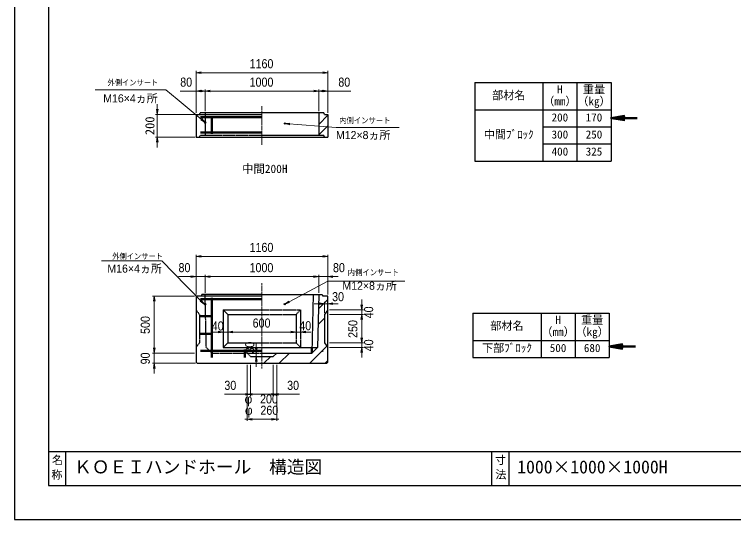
# Model space of a CAD drawing. Units: millimetres, scale not verified. Extents: x -210 to 210, y -148 to 148.
# Drawn here: x -210 to 1, y -148.5 to -0.4 of the extents above; entities that cross this region are included whole.
import ezdxf
from ezdxf.enums import TextEntityAlignment as Align

# ---------------------------------------------------------------- set-up
doc = ezdxf.new("R2010")
doc.units = ezdxf.units.MM
doc.linetypes.add('USER1', pattern=[12.95, 6.35, -3.175, 0.25, -3.175])
doc.linetypes.add('USER2', pattern=[4.7625, 3.175, -1.5875])
doc.layers.add('0-0', color=7, linetype='Continuous')
for name, color, linetype, lineweight in [('0-1_0', 9, 'Continuous', 25), ('0-2_dims', 2, 'Continuous', 13), ('0-3_pen1実線', 4, 'Continuous', 13), ('0-4_pen2実線', 3, 'Continuous', 13), ('0-5_pen3実線', 7, 'Continuous', 25), ('0-6_pen4実線', 6, 'Continuous', 25), ('0-7_pen1一点', 4, 'USER1', 13), ('0-8_pen2破線', 3, 'USER2', 25), ('0-9_鉄筋１', 7, 'Continuous', 50), ('0-A_鉄筋２', 7, 'Continuous', 50)]:
    doc.layers.add(name, color=color, linetype=linetype, lineweight=lineweight)
doc.styles.add('ＭＳ ゴシック', font='')
doc.styles.add('ＭＳ Ｐゴシック', font='')
doc.styles.get('ＭＳ ゴシック').set_extended_font_data('MS Gothic')
doc.styles.get('ＭＳ Ｐゴシック').set_extended_font_data('MS PGothic')

# ---------------------------------------------------------------- blocks, each defined once
blk = doc.blocks.new('部分図 1')
at = {"layer": '0-1_0'}
blk.add_lwpolyline([(0, 0), (12600, 0), (12600, 8910), (0, 8910)], close=True, dxfattribs=at)
at = {"layer": '0-2_dims'}
for p, q in [((1599, 3579), (1599, 3946)), ((1599, 3931), (2759, 3931)), ((2759, 3579), (2759, 3946)), ((1599, 3579), (1599, 3784)), ((1679, 3594), (1679, 3784)), ((1679, 3594), (1679, 3784)), ((1679, 3769), (2679, 3769)), ((2679, 3594), (2679, 3784)), ((2679, 3594), (2679, 3784)), ((2759, 3579), (2759, 3784)), ((1598.61, 1980), (1598.61, 2330.21)), ((2758.61, 2315.21), (1598.61, 2315.21)), ((2758.61, 1980), (2758.61, 2330.21)), ((1598.61, 1980), (1598.61, 2152.17)), ((1678.61, 1995), (1678.61, 2152.17)), ((1678.61, 1995), (1678.61, 2152.17)), ((2678.61, 1995), (2678.61, 2152.17)), ((2678.61, 1995), (2678.61, 2152.17)), ((2758.61, 1980), (2758.61, 2152.17)), ((1598.61, 2137.17), (1444.52, 2137.17)), ((1598.61, 2137.17), (1678.61, 2137.17)), ((1678.61, 2137.17), (1768.61, 2137.17)), ((1678.61, 2137.17), (2678.61, 2137.17)), ((2678.61, 2137.17), (2588.61, 2137.17)), ((2678.61, 2137.17), (2758.61, 2137.17)), ((2758.61, 2137.17), (2848.61, 2137.17)), ((1583.61, 1965), (1215.61, 1965)), ((1230.61, 1465), (1230.61, 1965)), ((2728.61, 1899.11), (2638.61, 1899.11)), ((2728.61, 1820), (2728.61, 1914.11)), ((2728.61, 1899.11), (2758.61, 1899.11)), ((2758.61, 1860), (2758.61, 1914.11)), ((2758.61, 1899.11), (2848.61, 1899.11)), ((3057.36, 1845), (3057.36, 1935)), ((2773.61, 1845), (3072.36, 1845)), ((3057.36, 1805), (3057.36, 1845)), ((2773.61, 1805), (3072.36, 1805)), ((2773.61, 1805), (3072.36, 1805)), ((3057.36, 1805), (3057.36, 1715)), ((3057.36, 1805), (3057.36, 1555)), ((1838.61, 1650), (1748.61, 1650)), ((1838.61, 1650), (1838.61, 1635)), ((1878.61, 1650), (1838.61, 1650)), ((1878.61, 1650), (1878.61, 1665)), ((1878.61, 1650), (1878.61, 1635)), ((1878.61, 1650), (1968.61, 1650)), ((1878.61, 1650), (2478.61, 1650)), ((2478.61, 1650), (2388.61, 1650)), ((2478.61, 1650), (2478.61, 1665)), ((2478.61, 1665), (2478.61, 1635)), ((2478.61, 1650), (2518.61, 1650)), ((2518.61, 1665), (2518.61, 1635)), ((2518.61, 1650), (2608.61, 1650)), ((3057.36, 1555), (3057.36, 1645)), ((1230.61, 1465), (1230.61, 1555)), ((2128.61, 1465), (2128.61, 1555)), ((2773.61, 1555), (3072.36, 1555)), ((2773.61, 1555), (3072.36, 1555)), ((3057.36, 1555), (3057.36, 1515)), ((1583.61, 1465), (1215.61, 1465)), ((1583.61, 1465), (1215.61, 1465)), ((1230.61, 1465), (1230.61, 1375)), ((2128.61, 1465), (2113.61, 1465)), ((2128.61, 1435), (2128.61, 1465)), ((2773.61, 1515), (3072.36, 1515)), ((3057.36, 1515), (3057.36, 1425)), ((2128.61, 1435), (2113.61, 1435)), ((2128.61, 1435), (2128.61, 1345)), ((1593.61, 1375), (1215.61, 1375)), ((1230.61, 1375), (1230.61, 1285)), ((2048.61, 1360), (2048.61, 1087)), ((2048.61, 1360), (2048.61, 868)), ((2078.61, 1360), (2078.61, 1087)), ((2078.61, 1360), (2078.61, 1087)), ((2278.61, 1360), (2278.61, 1087)), ((2278.61, 1360), (2278.61, 1087)), ((2308.61, 1360), (2308.61, 1087)), ((2308.61, 1360), (2308.61, 868)), ((2078.61, 1102), (1988.61, 1102)), ((2078.61, 1102), (2278.61, 1102)), ((2278.61, 1102), (2368.61, 1102)), ((2048.61, 883), (2028.61, 883)), ((2048.61, 883), (2308.61, 883)), ((2308.61, 883), (2328.61, 883))]:
    blk.add_line(p, q, dxfattribs=at)
at = {"layer": '0-2_dims', "lineweight": 18}
for p, q in [((1332.75, 3779), (711.28, 3779)), ((1257, 3564), (1257, 3654)), ((1589.48, 3564), (1242, 3564)), ((1257, 3564), (1257, 3364)), ((2833.05, 3449.73), (3385.29, 3449.73)), ((1589.48, 3364), (1242, 3364)), ((1257, 3364), (1257, 3274)), ((1295.74, 2275.43), (767.34, 2275.43)), ((2818.52, 2096.8), (3434.98, 2096.8))]:
    blk.add_line(p, q, dxfattribs=at)
at = {"layer": '0-2_dims', "lineweight": 50}
for p, q in [((5250.61, 3532), (5481, 3532)), ((5234.61, 1523.5), (5465, 1523.5))]:
    blk.add_line(p, q, dxfattribs=at)
at = {"layer": '0-2_dims'}
for points in [[(1644, 3938.5), (1599, 3931), (1644, 3923.5)], [(2714, 3923.5), (2759, 3931), (2714, 3938.5)], [(1679, 3494), (1432, 3696.76), (1332.75, 3779)], [(1679, 3769), (1599, 3769), (1459.45, 3769)], [(1644, 3776.5), (1599, 3769), (1644, 3761.5)], [(1634, 3761.5), (1679, 3769), (1634, 3776.5)], [(1724, 3776.5), (1679, 3769), (1724, 3761.5)], [(2634, 3761.5), (2679, 3769), (2634, 3776.5)], [(2724, 3776.5), (2679, 3769), (2724, 3761.5)], [(2679, 3769), (2759, 3769), (2959.82, 3769)], [(2714, 3761.5), (2759, 3769), (2714, 3776.5)], [(1639.46, 3516.76), (1679, 3494), (1648.98, 3528.35)], [(2424.46, 3487.8), (2379, 3484), (2423.24, 3472.85)], [(2379, 3484), (2679, 3459.43), (2833.05, 3449.73)], [(1643.61, 2322.71), (1598.61, 2315.21), (1643.61, 2307.71)], [(2713.61, 2307.71), (2758.61, 2315.21), (2713.61, 2322.71)], [(1670.61, 1895), (1510.46, 2055.15), (1298.58, 2275.43)], [(1553.61, 2129.67), (1598.61, 2137.17), (1553.61, 2144.67)], [(1723.61, 2144.67), (1678.61, 2137.17), (1723.61, 2129.67)], [(1723.61, 2144.67), (1678.61, 2137.17), (1723.61, 2129.67)], [(2378.61, 1895), (2758.61, 2096.8), (2834.07, 2096.8)], [(2633.61, 2129.67), (2678.61, 2137.17), (2633.61, 2144.67)], [(2633.61, 2129.67), (2678.61, 2137.17), (2633.61, 2144.67)], [(2803.61, 2144.67), (2758.61, 2137.17), (2803.61, 2129.67)], [(1238.11, 1920), (1230.61, 1965), (1223.11, 1920)], [(1633.49, 1921.52), (1670.61, 1895), (1644.1, 1932.12)], [(2414.84, 1922.73), (2378.61, 1895), (2421.88, 1909.48)], [(2683.61, 1891.61), (2728.61, 1899.11), (2683.61, 1906.61)], [(2803.61, 1906.61), (2758.61, 1899.11), (2803.61, 1891.61)], [(3049.86, 1890), (3057.36, 1845), (3064.86, 1890)], [(3064.86, 1760), (3057.36, 1805), (3049.86, 1760)], [(3064.86, 1760), (3057.36, 1805), (3049.86, 1760)], [(1793.61, 1642.5), (1838.61, 1650), (1793.61, 1657.5)], [(1923.61, 1657.5), (1878.61, 1650), (1923.61, 1642.5)], [(1923.61, 1657.5), (1878.61, 1650), (1923.61, 1642.5)], [(2433.61, 1642.5), (2478.61, 1650), (2433.61, 1657.5)], [(2433.61, 1642.5), (2478.61, 1650), (2433.61, 1657.5)], [(2563.61, 1657.5), (2518.61, 1650), (2563.61, 1642.5)], [(3049.86, 1600), (3057.36, 1555), (3064.86, 1600)], [(3049.86, 1600), (3057.36, 1555), (3064.86, 1600)], [(1223.11, 1510), (1230.61, 1465), (1238.11, 1510)], [(1223.11, 1510), (1230.61, 1465), (1238.11, 1510)], [(2121.11, 1510), (2128.61, 1465), (2136.11, 1510)], [(3064.86, 1470), (3057.36, 1515), (3049.86, 1470)], [(2136.11, 1390), (2128.61, 1435), (2121.11, 1390)], [(1238.11, 1330), (1230.61, 1375), (1223.11, 1330)], [(2078.61, 1102), (2048.61, 1102), (1847.79, 1102)], [(2033.61, 1094.5), (2078.61, 1102), (2033.61, 1109.5)], [(2033.61, 1094.5), (2078.61, 1102), (2033.61, 1109.5)], [(2093.61, 1109.5), (2048.61, 1102), (2093.61, 1094.5)], [(2263.61, 1094.5), (2308.61, 1102), (2263.61, 1109.5)], [(2323.61, 1109.5), (2278.61, 1102), (2323.61, 1094.5)], [(2323.61, 1109.5), (2278.61, 1102), (2323.61, 1094.5)], [(2278.61, 1102), (2308.61, 1102), (2509.44, 1102)], [(2093.61, 890.5), (2048.61, 883), (2093.61, 875.5)], [(2263.61, 875.5), (2308.61, 883), (2263.61, 890.5)]]:
    blk.add_lwpolyline(points, dxfattribs=at)
at = {"layer": '0-2_dims', "lineweight": 18}
for points in [[(1249.5, 3609), (1257, 3564), (1264.5, 3609)], [(1264.5, 3319), (1257, 3364), (1249.5, 3319)]]:
    blk.add_lwpolyline(points, dxfattribs=at)
at = {"layer": '0-2_dims', "lineweight": 50}
for points in [[(5370.61, 3552), (5250.61, 3532), (5370.61, 3512)], [(5354.61, 1543.5), (5234.61, 1523.5), (5354.61, 1503.5)]]:
    blk.add_lwpolyline(points, dxfattribs=at)
at = {"layer": '0-3_pen1実線'}
for p, q in [((2679, 3571.65), (2686.35, 3579)), ((2679, 3476), (2759, 3556)), ((2679, 3384.54), (2759, 3464.54)), ((2675.92, 1854.57), (2758.61, 1937.26)), ((2672.96, 1716.9), (2728.61, 1772.56)), ((2600.46, 1375), (2750.83, 1525.37)), ((2331.05, 1375), (2421.05, 1465)), ((2196.35, 1375), (2256.35, 1435)), ((2735.16, 1375), (2758.61, 1398.45))]:
    blk.add_line(p, q, dxfattribs=at)
at = {"layer": '0-4_pen2実線'}
for centre, radius in [((1679, 3494), 8), ((2379, 3484), 6), ((1678.61, 1895), 8), ((2378.61, 1895), 6)]:
    blk.add_circle(centre, radius, dxfattribs=at)
at = {"layer": '0-5_pen3実線'}
for p, q in [((4650.61, 3844), (4650.61, 3154)), ((4950.61, 3844), (4950.61, 3154)), ((1599, 3564), (1599, 3364)), ((1599, 3564), (2179, 3564)), ((1629, 3564), (1634, 3579)), ((2724, 3579), (1634, 3579)), ((2679, 3579), (2679, 3379)), ((2729, 3564), (2724, 3579)), ((2729, 3564), (2759, 3564)), ((2759, 3564), (2759, 3364)), ((4050.61, 3604), (5250.61, 3604)), ((4650.61, 3454), (5250.61, 3454)), ((1599, 3364), (2759, 3364)), ((2724, 3379), (2179, 3379)), ((2729, 3364), (2724, 3379)), ((4650.61, 3304), (5250.61, 3304)), ((1598.61, 1965), (1598.61, 1385)), ((2178.61, 1965), (1598.61, 1965)), ((1648.61, 1980), (1643.61, 1965)), ((2629.69, 1980), (2618.61, 1465)), ((2678.61, 1980), (2668.61, 1515)), ((2708.61, 1980), (2713.61, 1965)), ((2758.61, 1965), (2713.61, 1965)), ((2758.61, 1965), (2713.61, 1965)), ((2758.61, 1385), (2758.61, 1965)), ((1838.61, 1845), (2178.61, 1845)), ((1838.61, 1845), (1878.61, 1805)), ((1838.61, 1845), (1838.61, 1515)), ((2758.61, 1845), (2728.61, 1805)), ((1878.61, 1805), (2178.61, 1805)), ((1878.61, 1805), (1878.61, 1555)), ((2728.61, 1805), (2728.61, 1555)), ((4634.61, 1816), (4634.61, 1426)), ((4934.61, 1816), (4934.61, 1426)), ((1878.61, 1555), (1838.61, 1515)), ((1878.61, 1555), (2178.61, 1555)), ((2728.61, 1555), (2758.61, 1515)), ((4034.61, 1576), (5234.61, 1576)), ((1838.61, 1515), (2668.61, 1515)), ((2178.61, 1465), (2618.61, 1465)), ((2178.61, 1465), (2618.61, 1465)), ((2278.61, 1435), (2308.61, 1465)), ((2668.61, 1515), (2618.61, 1465)), ((2178.61, 1435), (2278.61, 1435)), ((2178.61, 1435), (2278.61, 1435)), ((1598.61, 1385), (1608.61, 1375)), ((1608.61, 1375), (2748.61, 1375)), ((2758.61, 1385), (2748.61, 1375)), ((450, 600), (450, 300)), ((4350, 600), (4350, 300))]:
    blk.add_line(p, q, dxfattribs=at)
for points in [[(2178.61, 1980), (1648.61, 1980), (1643.61, 1965)], [(2178.61, 1980), (2708.61, 1980), (2713.61, 1965)]]:
    blk.add_lwpolyline(points, dxfattribs=at)
at = {"layer": '0-6_pen4実線'}
for p, q in [((4050.61, 3844), (5250.61, 3844)), ((4050.61, 3844), (4050.61, 3154)), ((5250.61, 3844), (5250.61, 3154)), ((4050.61, 3154), (5250.61, 3154)), ((4034.61, 1816), (5234.61, 1816)), ((4034.61, 1816), (4034.61, 1426)), ((5234.61, 1816), (5234.61, 1426)), ((4034.61, 1426), (5234.61, 1426)), ((300, 600), (12300, 600)), ((4200, 600), (4200, 300))]:
    blk.add_line(p, q, dxfattribs=at)
blk.add_lwpolyline([(300, 300), (12300, 300), (12300, 8610), (300, 8610)], close=True, dxfattribs=at)
at = {"layer": '0-7_pen1一点'}
for p, q in [((2179, 3637.72), (2179, 3294)), ((2178.61, 2080), (2178.61, 1329.58))]:
    blk.add_line(p, q, dxfattribs=at)
at = {"layer": '0-8_pen2破線'}
for p, q in [((1679, 3579), (1679, 3379)), ((1629, 3364), (1634, 3379)), ((2179, 3379), (1634, 3379)), ((1688.61, 1515), (1678.61, 1980)), ((1598.61, 1845), (1628.61, 1805)), ((2178.61, 1845), (2518.61, 1845)), ((2518.61, 1845), (2478.61, 1805)), ((2518.61, 1845), (2518.61, 1515)), ((1628.61, 1805), (1628.61, 1555)), ((2178.61, 1805), (2478.61, 1805)), ((2478.61, 1805), (2478.61, 1555)), ((2728.61, 1805), (2728.61, 1555)), ((1628.61, 1555), (1598.61, 1515)), ((2178.61, 1555), (2478.61, 1555)), ((2478.61, 1555), (2518.61, 1515)), ((1738.61, 1465), (1688.61, 1515)), ((1738.61, 1465), (2178.61, 1465)), ((2078.61, 1435), (2048.61, 1465)), ((2078.61, 1435), (2178.61, 1435))]:
    blk.add_line(p, q, dxfattribs=at)
at = {"layer": '0-9_鉄筋１'}
for p, q in [((1739, 3549), (1739, 3394)), ((1739, 3539), (2179, 3539)), ((1739, 3404), (2179, 3404)), ((1738.61, 1465), (1738.61, 1950)), ((1738.61, 1940), (2178.61, 1940)), ((1738.61, 1485), (2178.61, 1485)), ((2028.61, 1495), (2028.61, 1465)), ((2618.61, 1465), (2618.61, 1515))]:
    blk.add_line(p, q, dxfattribs=at)
at = {"layer": '0-A_鉄筋２'}
for p, q in [((1739, 3539), (1639, 3539)), ((1739, 3404), (1639, 3404)), ((1738.61, 1940), (1638.61, 1940)), ((1738.61, 1790), (1638.61, 1790)), ((1738.61, 1635), (1638.61, 1635)), ((2618.61, 1635), (2622.27, 1635)), ((1738.61, 1485), (1638.61, 1485)), ((1738.61, 1465), (1738.61, 1425)), ((2028.61, 1465), (2028.61, 1425)), ((2618.61, 1485), (2619.04, 1485)), ((2710.46, 1485), (2718.61, 1485))]:
    blk.add_line(p, q, dxfattribs=at)
at = {"layer": '0-2_dims', "color": 7, "style": 'ＭＳ Ｐゴシック', "width": 0.9}
for s, height, p in [('1160', 79.98, (2069.91, 3946)), ('外側インサート', 50.68, (819.34, 3803.5)), ('80', 79.98, (1459.45, 3784)), ('1000', 79.98, (2069.91, 3784)), ('80', 79.98, (2850.73, 3784)), ('内側インサート', 51.2, (2858.12, 3469.92)), ('1160', 79.98, (2069.52, 2330.21)), ('外側インサート', 50.68, (860.41, 2275.43)), ('80', 79.98, (1444.52, 2152.17)), ('1000', 79.98, (2069.52, 2152.17)), ('80', 79.98, (2803.61, 2152.17)), ('内側インサート', 51.2, (2933.35, 2133.21)), ('30', 79.98, (2795.85, 1897.07)), ('40', 79.98, (1737.07, 1639.45)), ('600', 79.98, (2096.8, 1665)), ('40', 79.98, (2507.07, 1641.45)), ('30', 79.98, (1847.79, 1117)), ('30', 79.98, (2400.35, 1117)), ('200', 79.98, (2161.98, 997.45)), ('260', 79.98, (2164.98, 898))]:
    blk.add_text(s, height=height, dxfattribs=at).set_placement(p, align=Align.BOTTOM_LEFT)
at = {"layer": '0-2_dims', "color": 7, "style": 'ＭＳ Ｐゴシック'}
for s, height, p in [('M16×4ヵ所', 70.81, (782.05, 3648.47)), ('M12×8ヵ所', 70.81, (2830.03, 3325.71)), ('M16×4ヵ所', 70.81, (818.65, 2151)), ('M12×8ヵ所', 70.81, (2886.78, 2000.21)), ('φ', 79.98, (2025.61, 997.45)), ('φ', 79.98, (2028.61, 898))]:
    blk.add_text(s, height=height, dxfattribs=at).set_placement(p, align=Align.BOTTOM_LEFT)
at = {"layer": '0-2_dims', "color": 7, "style": 'ＭＳ ゴシック'}
blk.add_text('200', height=80.65, rotation=90, dxfattribs=at).set_placement((1256.5, 3381.5), align=Align.BOTTOM_LEFT)
at = {"layer": '0-2_dims', "color": 7, "style": 'ＭＳ Ｐゴシック', "width": 0.9}
for s, p in [('40', (3181.45, 1770.45)), ('500', (1215.61, 1633.18)), ('250', (3042.36, 1598.18)), ('30', (2135.55, 1460.45)), ('40', (3181.45, 1480.45)), ('90', (1215.61, 1365.45))]:
    blk.add_text(s, height=79.98, rotation=90, dxfattribs=at).set_placement(p, align=Align.BOTTOM_LEFT)
at = {"layer": '0-5_pen3実線', "style": 'ＭＳ ゴシック'}
for s, height, p in [('H', 71.47, (4776.24, 3727.75)), ('重量', 71.47, (5003.13, 3727.76)), ('部材名', 71.47, (4204.39, 3675.26)), ('（mm）', 71.49, (4654.35, 3622.74)), ('（kg）', 71.49, (4954.35, 3622.74)), ('200', 71.47, (4727.5, 3480.26)), ('170', 71.47, (5027.5, 3480.26)), ('中間ﾌﾞﾛｯｸ', 71.48, (4131.25, 3330.25)), ('300', 71.47, (4727.5, 3330.26)), ('250', 71.47, (5027.5, 3330.26)), ('400', 71.46, (4727.51, 3180.27)), ('325', 71.47, (5027.5, 3180.26)), ('中間200H', 73.31, (2004, 3027)), ('H', 71.47, (4760.24, 1699.75)), ('重量', 71.47, (4987.13, 1699.76)), ('部材名', 71.47, (4188.39, 1647.26)), ('（mm）', 71.49, (4638.35, 1594.74)), ('（kg）', 71.49, (4938.35, 1594.74)), ('下部ﾌﾞﾛｯｸ', 71.48, (4115.25, 1452.25)), ('500', 71.47, (4711.5, 1452.26)), ('680', 71.48, (5011.49, 1452.25)), ('名', 71.47, (330.86, 466.05)), ('寸', 71.38, (4229.1, 466.63)), ('ＫＯＥＩハンドホール\u3000構造図', 114.4, (525, 372)), ('1000×1000×1000H', 114.4, (4425, 372.01)), ('称', 71.43, (325.72, 337.31)), ('法', 71.44, (4232.55, 339.37))]:
    blk.add_text(s, height=height, dxfattribs=at).set_placement(p, align=Align.BOTTOM_LEFT)

msp = doc.modelspace()

# ---------------------------------------------------------------- block references
at = {"layer": '0-0', "xscale": 0.0333333, "yscale": 0.0333333}
msp.add_blockref('部分図 1', (-210, -148.5), dxfattribs=at)

doc.saveas('drawing.dxf')
